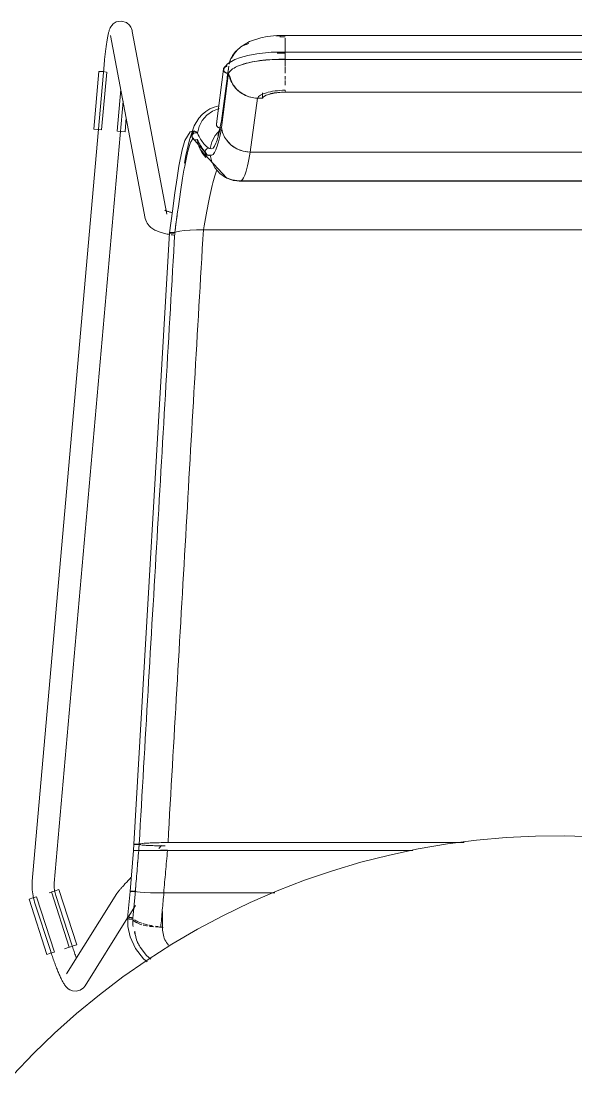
# Model space of a CAD drawing. Header units: millimetres. Extents: x 79795 to 317870, y -36033 to 97293.
# Drawn here: x 166746 to 167047, y 12576 to 13148 of the extents above; entities that cross this region are included whole.
import ezdxf

# ---------------------------------------------------------------- set-up
doc = ezdxf.new("R2010")
doc.units = ezdxf.units.MM
doc.header["$MEASUREMENT"] = 0
doc.layers.add('I-FURN', color=8, linetype='CONTINUOUS', lineweight=9)

msp = doc.modelspace()

# ---------------------------------------------------------------- linework, layer by layer
at = {"layer": 'I-FURN'}
for p, q in [((166798.11, 13147.37), (166796.46, 13146.33)), ((166800.87, 13147.86), (166798.11, 13147.37)), ((166803.62, 13147.02), (166800.87, 13147.86)), ((166803.62, 13147.02), (166805.2, 13145.7)), ((166793.84, 13141.25), (166793.74, 13140.82)), ((166793.95, 13141.66), (166793.84, 13141.25)), ((166794.06, 13142.06), (166793.95, 13141.66)), ((166794.17, 13142.46), (166794.06, 13142.06)), ((166794.3, 13142.85), (166794.17, 13142.46)), ((166794.44, 13143.26), (166794.3, 13142.85)), ((166794.61, 13143.69), (166794.44, 13143.26)), ((166794.82, 13144.16), (166794.61, 13143.69)), ((166795.13, 13144.72), (166794.82, 13144.16)), ((166795.6, 13145.42), (166795.13, 13144.72)), ((166796.46, 13146.33), (166795.6, 13145.42)), ((166805.2, 13145.7), (166805.95, 13144.62)), ((166805.95, 13144.62), (166806.32, 13143.82)), ((166806.32, 13143.82), (166806.54, 13143.2)), ((166806.54, 13143.2), (166806.67, 13142.68)), ((166806.67, 13142.68), (166806.76, 13142.27)), ((166825.58, 13042.97), (166806.76, 13142.27)), ((166792.8, 13135.59), (166792.71, 13134.97)), ((166792.89, 13136.19), (166792.8, 13135.59)), ((166792.98, 13136.78), (166792.89, 13136.19)), ((166793.08, 13137.35), (166792.98, 13136.78)), ((166793.17, 13137.9), (166793.08, 13137.35)), ((166793.26, 13138.43), (166793.17, 13137.9)), ((166793.36, 13138.94), (166793.26, 13138.43)), ((166793.45, 13139.44), (166793.36, 13138.94)), ((166793.55, 13139.92), (166793.45, 13139.44)), ((166793.65, 13140.38), (166793.55, 13139.92)), ((166793.74, 13140.82), (166793.65, 13140.38)), ((166794.97, 13140.03), (166813.79, 13040.74)), ((166865.58, 13133.94), (166870.29, 13136.81)), ((166870.29, 13136.81), (166876.44, 13138.83)), ((166876.44, 13138.83), (166879.94, 13139.48)), ((166879.94, 13139.48), (166885.15, 13140)), ((166885.15, 13140), (166889.67, 13140.08)), ((166889.67, 13140.08), (166889.67, 13139.91)), ((167184.52, 13140.08), (166889.67, 13140.08)), ((166889.67, 13139.78), (166889.67, 13140.06)), ((166889.67, 13136.84), (166889.67, 13138.59)), ((166889.67, 13133.98), (166889.67, 13136.56)), ((166792.11, 13130.25), (166792.02, 13129.53)), ((166792.19, 13130.96), (166792.11, 13130.25)), ((166792.27, 13131.66), (166792.19, 13130.96)), ((166792.36, 13132.35), (166792.27, 13131.66)), ((166792.44, 13133.02), (166792.36, 13132.35)), ((166792.53, 13133.69), (166792.44, 13133.02)), ((166792.62, 13134.33), (166792.53, 13133.69)), ((166792.71, 13134.97), (166792.62, 13134.33)), ((166860.6, 13127.76), (166861.93, 13130.03)), ((166861.93, 13130.03), (166863.6, 13132.1)), ((166863.6, 13132.1), (166865.58, 13133.94)), ((166869.5, 13129.23), (166874.22, 13130.1)), ((166874.22, 13130.1), (166882.11, 13130.89)), ((166882.11, 13130.89), (166889.67, 13131.04)), ((166889.67, 13133.82), (166889.67, 13130.8)), ((166889.67, 13130.8), (166889.67, 13133.81)), ((166889.67, 13131.04), (166889.67, 13130.97)), ((167184.52, 13131.04), (166889.67, 13131.04)), ((166889.67, 13127.09), (166889.67, 13131.04)), ((166889.67, 13130.97), (166889.67, 13130.78)), ((166889.67, 13130.78), (166889.67, 13130.47)), ((166889.67, 13130.47), (166889.67, 13130.08)), ((166889.67, 13130.08), (166889.67, 13129.63)), ((166791.49, 13124.18), (166752.54, 12680.86)), ((166791.51, 13124.34), (166791.49, 13124.18)), ((166791.57, 13125.09), (166791.51, 13124.34)), ((166791.64, 13125.84), (166791.57, 13125.09)), ((166791.72, 13126.59), (166791.64, 13125.84)), ((166791.79, 13127.33), (166791.72, 13126.59)), ((166791.87, 13128.07), (166791.79, 13127.33)), ((166791.94, 13128.81), (166791.87, 13128.07)), ((166792.02, 13129.53), (166791.94, 13128.81)), ((166856.57, 13122.27), (166858.46, 13124.65)), ((166858.46, 13124.65), (166862.29, 13126.96)), ((166862.29, 13126.96), (166865.46, 13128.15)), ((166865.51, 13124), (166865, 13123.81)), ((166865.46, 13128.15), (166869.5, 13129.23)), ((166868.33, 13124.88), (166865.51, 13124)), ((166871.83, 13125.68), (166868.33, 13124.88)), ((166877.27, 13126.51), (166871.83, 13125.68)), ((166883.26, 13126.99), (166877.27, 13126.51)), ((166889.67, 13127.08), (166883.26, 13126.99)), ((166889.67, 13129.63), (166889.67, 13129.14)), ((166889.67, 13129.14), (166889.67, 13128.64)), ((166889.67, 13128.64), (166889.67, 13128.16)), ((166889.67, 13128.16), (166889.67, 13127.74)), ((166889.67, 13127.74), (166889.67, 13127.41)), ((166889.67, 13127.41), (166889.67, 13127.19)), ((166889.67, 13127.19), (166889.67, 13127.09)), ((166889.67, 13127.11), (166889.67, 13123.3)), ((166889.67, 13123.3), (166889.67, 13127.11)), ((166889.67, 13127.08), (167184.52, 13127.08)), ((166785.92, 13089.16), (166788.68, 13120.57)), ((166788.68, 13120.57), (166790.72, 13120.4)), ((166790.15, 13088.79), (166792.91, 13120.2)), ((166790.72, 13120.4), (166792.78, 13120.21)), ((166852.36, 13091.99), (166856.21, 13121.77)), ((166855.19, 13090.09), (166859.03, 13119.79)), ((166855.21, 13093.64), (166859.06, 13123.33)), ((166858.28, 13117.36), (166858.9, 13122.14)), ((166889.67, 13119.54), (166889.67, 13123.1)), ((166889.67, 13116.07), (166889.67, 13117.92)), ((166889.67, 13113.09), (166889.67, 13115.55)), ((166800.58, 13110.65), (166798.6, 13088.05)), ((166877.31, 13108.93), (166877.31, 13105.92)), ((166877.31, 13105.92), (166877.95, 13106.78)), ((166877.95, 13106.78), (166879.3, 13107.57)), ((166879.3, 13107.57), (166881.29, 13108.24)), ((166881.29, 13108.24), (166883.78, 13108.75)), ((166883.78, 13108.75), (166886.63, 13109.07)), ((166886.63, 13109.07), (166889.67, 13109.18)), ((167184.52, 13109.24), (166889.67, 13109.24)), ((166889.67, 13109.18), (167184.52, 13109.18)), ((166764.5, 12679.81), (166801.79, 13104.31)), ((166851.17, 13101.19), (166848.8, 13100.16)), ((166853.67, 13101.84), (166851.17, 13101.19)), ((166870.74, 13076.71), (166874.6, 13105.99)), ((166874.6, 13105.99), (166877.31, 13105.92)), ((166802.83, 13087.68), (166803.52, 13095.57)), ((166844.62, 13097.1), (166842.89, 13095.13)), ((166846.6, 13098.78), (166844.62, 13097.1)), ((166847.22, 13096.76), (166844.73, 13093.93)), ((166848.8, 13100.16), (166846.6, 13098.78)), ((166846.65, 13096.22), (166847.22, 13096.76)), ((166850.3, 13098.93), (166847.22, 13096.76)), ((166853.81, 13100.33), (166850.3, 13098.93)), ((166840.38, 13091.02), (166837.71, 13083.39)), ((166842.89, 13095.13), (166840.38, 13091.02)), ((166842.99, 13090.61), (166842.09, 13086.98)), ((166844.73, 13093.93), (166842.99, 13090.61)), ((166852.41, 13092.23), (166852.35, 13091.76)), ((166852.35, 13091.76), (166852.41, 13091.29)), ((166852.6, 13092.67), (166852.41, 13092.23)), ((166852.41, 13091.29), (166852.6, 13090.85)), ((166852.6, 13090.85), (166852.9, 13090.47)), ((166852.9, 13090.47), (166853.28, 13090.17)), ((166853.28, 13090.17), (166853.73, 13089.97)), ((166853.73, 13089.97), (166854.22, 13089.9)), ((166853.96, 13088.12), (166855.33, 13094.42)), ((166854.22, 13089.9), (166854.72, 13089.93)), ((166855.19, 13090.09), (166855.37, 13088.94)), ((166787.96, 13088.98), (166785.92, 13089.16)), ((166790.03, 13088.8), (166787.96, 13088.98)), ((166800.78, 13087.86), (166798.72, 13088.04)), ((166802.83, 13087.68), (166800.78, 13087.86)), ((166835.31, 13083.03), (166838.08, 13087.67)), ((166838.08, 13087.67), (166840.27, 13088.2)), ((166839.29, 13085.76), (166839.21, 13085.28)), ((166839.21, 13085.28), (166839.27, 13084.79)), ((166839.22, 13085.28), (166839.29, 13085.76)), ((166839.28, 13084.79), (166839.22, 13085.28)), ((166839.27, 13084.79), (166839.46, 13084.33)), ((166839.46, 13084.33), (166839.28, 13084.79)), ((166839.48, 13086.22), (166839.29, 13085.76)), ((166839.29, 13085.76), (166839.49, 13086.21)), ((166839.41, 13084.42), (166847.54, 13075)), ((166839.57, 13084.15), (166839.44, 13084.36)), ((166839.75, 13083.93), (166839.46, 13084.33)), ((166839.46, 13084.33), (166839.74, 13083.93)), ((166839.78, 13086.61), (166839.48, 13086.22)), ((166839.49, 13086.21), (166839.79, 13086.61)), ((166839.74, 13083.93), (166840.12, 13083.61)), ((166840.13, 13083.61), (166839.75, 13083.93)), ((166840.17, 13086.92), (166839.78, 13086.61)), ((166839.79, 13086.61), (166840.17, 13086.92)), ((166840.17, 13086.92), (166840.63, 13087.11)), ((166840.63, 13087.11), (166840.17, 13086.92)), ((166840.27, 13088.2), (166841.18, 13087.9)), ((166840.63, 13087.11), (166841.12, 13087.19)), ((166841.12, 13087.19), (166840.63, 13087.11)), ((166841.12, 13087.19), (166841.62, 13087.14)), ((166841.62, 13087.15), (166841.12, 13087.19)), ((166842.09, 13086.98), (166841.62, 13087.15)), ((166841.62, 13087.14), (166842.09, 13086.98)), ((166851.7, 13085.72), (166849.94, 13082.32)), ((166854.2, 13088.59), (166851.7, 13085.72)), ((166853.2, 13085.69), (166853.96, 13088.12)), ((166854.7, 13089.02), (166854.2, 13088.59)), ((166833.91, 13078.03), (166835.31, 13083.03)), ((166837.71, 13083.39), (166835.82, 13074.87)), ((166840.12, 13083.61), (166840.57, 13083.4)), ((166840.58, 13083.4), (166840.13, 13083.61)), ((166840.57, 13083.4), (166841.07, 13083.31)), ((166841.07, 13083.31), (166840.58, 13083.4)), ((166841.57, 13083.34), (166841.07, 13083.31)), ((166841.07, 13083.31), (166841.57, 13083.34)), ((166842.04, 13083.49), (166841.57, 13083.34)), ((166841.57, 13083.34), (166842.04, 13083.49)), ((166842.83, 13079.88), (166842.04, 13083.49)), ((166842.04, 13083.49), (166842.82, 13079.88)), ((166842.82, 13079.88), (166844.46, 13076.56)), ((166844.47, 13076.56), (166842.83, 13079.88)), ((166843.52, 13078.23), (166858.13, 13062.53)), ((166846.76, 13078.21), (166846.46, 13077.81)), ((166846.47, 13077.81), (166846.76, 13078.21)), ((166847.14, 13078.53), (166846.76, 13078.21)), ((166846.76, 13078.21), (166847.14, 13078.52)), ((166847.14, 13078.52), (166847.59, 13078.73)), ((166847.59, 13078.73), (166847.14, 13078.53)), ((166847.59, 13078.73), (166848.08, 13078.81)), ((166848.08, 13078.81), (166847.59, 13078.73)), ((166848.08, 13078.81), (166848.58, 13078.77)), ((166848.58, 13078.77), (166848.08, 13078.81)), ((166848.37, 13078.89), (166848.8, 13078.71)), ((166848.58, 13078.77), (166849.05, 13078.61)), ((166849.05, 13078.61), (166848.58, 13078.77)), ((166849.94, 13082.32), (166849.05, 13078.61)), ((166857.82, 13083.32), (166860.31, 13080.58)), ((166860.31, 13080.58), (166863.42, 13078.5)), ((166863.42, 13078.5), (166866.97, 13077.19)), ((166832.1, 13069.01), (166833.91, 13078.03)), ((166835.82, 13074.87), (166835.08, 13070.81)), ((166844.46, 13076.56), (166846.69, 13073.88)), ((166846.68, 13073.89), (166844.47, 13076.56)), ((166846.21, 13076.86), (166846.28, 13077.35)), ((166846.27, 13077.35), (166846.21, 13076.86)), ((166846.28, 13076.37), (166846.21, 13076.86)), ((166846.21, 13076.86), (166846.27, 13076.37)), ((166846.46, 13077.81), (166846.27, 13077.35)), ((166846.27, 13076.37), (166846.46, 13075.91)), ((166846.28, 13077.35), (166846.47, 13077.81)), ((166846.47, 13075.91), (166846.28, 13076.37)), ((166846.46, 13075.91), (166846.76, 13075.5)), ((166846.76, 13075.5), (166846.47, 13075.91)), ((166847.14, 13075.19), (166846.76, 13075.5)), ((166846.76, 13075.5), (166847.14, 13075.19)), ((166847.59, 13074.99), (166847.14, 13075.19)), ((166847.14, 13075.19), (166847.59, 13074.99)), ((166847.24, 13075.14), (166850.12, 13075.09)), ((166848.08, 13074.91), (166847.59, 13074.99)), ((166847.59, 13074.99), (166848.08, 13074.9)), ((166848.58, 13074.94), (166848.08, 13074.91)), ((166848.08, 13074.9), (166848.58, 13074.94)), ((166849.05, 13075.11), (166848.58, 13074.94)), ((166848.58, 13074.94), (166849.05, 13075.1)), ((166849.05, 13075.1), (166849.94, 13071.39)), ((166866.97, 13077.19), (166870.74, 13076.71)), ((167203.45, 13076.71), (166870.74, 13076.71)), ((166870.74, 13076.71), (167203.45, 13076.71)), ((166831.07, 13062.7), (166832.1, 13069.01)), ((166849.94, 13071.39), (166851.7, 13067.99)), ((166851.7, 13068), (166849.95, 13071.39)), ((166854.21, 13065.13), (166851.7, 13068)), ((166851.7, 13067.99), (166854.2, 13065.12)), ((166829.89, 13054.68), (166831.07, 13062.7)), ((166854.2, 13065.12), (166857.34, 13062.95)), ((166857.34, 13062.96), (166854.21, 13065.13)), ((166857.03, 13063.13), (166861.49, 13061.4)), ((166860.91, 13061.59), (166857.34, 13062.96)), ((166857.34, 13062.95), (166860.91, 13061.59)), ((166858.13, 13062.53), (166860.05, 13061.83)), ((166864.7, 13061.11), (166860.91, 13061.59)), ((166860.91, 13061.59), (166864.7, 13061.11)), ((166861.49, 13061.4), (166865.24, 13060.96)), ((167209.49, 13061.11), (166864.7, 13061.11)), ((166864.7, 13061.11), (167209.49, 13061.11)), ((166865.24, 13060.96), (167170.04, 13060.96)), ((166828.53, 13044.75), (166829.89, 13054.68)), ((166824.36, 13045.2), (166824.38, 13045.19)), ((166824.38, 13045.19), (166824.45, 13045.15)), ((166824.45, 13045.15), (166824.54, 13045.1)), ((166824.54, 13045.1), (166824.69, 13045.02)), ((166824.69, 13045.02), (166824.89, 13044.94)), ((166824.89, 13044.94), (166825.12, 13044.84)), ((166825.12, 13044.84), (166825.39, 13044.74)), ((166825.39, 13044.74), (166825.69, 13044.63)), ((166825.69, 13044.63), (166826.03, 13044.53)), ((166826.03, 13044.53), (166826.39, 13044.42)), ((166826.39, 13044.42), (166826.79, 13044.31)), ((166826.79, 13044.31), (166827.21, 13044.2)), ((166826.98, 13032.89), (166828.53, 13044.75)), ((166827.21, 13044.2), (166827.65, 13044.1)), ((166827.65, 13044.1), (166828.12, 13044)), ((166828.12, 13044), (166828.62, 13043.9)), ((166813.79, 13040.74), (166814.04, 13039.75)), ((166814.04, 13039.75), (166814.41, 13038.86)), ((166814.41, 13038.86), (166814.84, 13038.07)), ((166826.98, 13032.89), (166807.69, 12700.98)), ((166814.84, 13038.07), (166815.33, 13037.38)), ((166815.33, 13037.38), (166815.84, 13036.78)), ((166815.84, 13036.78), (166816.36, 13036.26)), ((166816.36, 13036.26), (166816.89, 13035.81)), ((166816.89, 13035.81), (166817.42, 13035.41)), ((166817.42, 13035.41), (166817.96, 13035.05)), ((166817.96, 13035.05), (166818.5, 13034.73)), ((166818.5, 13034.73), (166819.03, 13034.44)), ((166819.03, 13034.44), (166819.58, 13034.17)), ((166819.58, 13034.17), (166820.15, 13033.91)), ((166820.15, 13033.91), (166820.72, 13033.68)), ((166820.72, 13033.68), (166821.3, 13033.46)), ((166821.3, 13033.46), (166821.89, 13033.25)), ((166821.89, 13033.25), (166822.49, 13033.06)), ((166822.49, 13033.06), (166823.11, 13032.88)), ((166823.11, 13032.88), (166823.74, 13032.7)), ((166823.74, 13032.7), (166824.38, 13032.54)), ((166824.38, 13032.54), (166825.04, 13032.39)), ((166827.05, 13032.95), (166826.98, 13032.89)), ((166826.98, 13032.89), (166827.05, 13032.95)), ((166826.98, 13032.89), (166827.04, 13032.84)), ((166827.04, 13032.84), (166826.98, 13032.89)), ((166827.04, 13032.84), (166827.23, 13032.79)), ((166827.22, 13032.79), (166827.04, 13032.84)), ((166827.24, 13033), (166827.05, 13032.95)), ((166827.05, 13032.95), (166827.24, 13033)), ((166827.51, 13032.75), (166827.22, 13032.79)), ((166827.23, 13032.79), (166827.52, 13032.75)), ((166827.54, 13033.04), (166827.24, 13033)), ((166827.24, 13033), (166827.54, 13033.04)), ((166827.89, 13032.71), (166827.51, 13032.75)), ((166827.52, 13032.75), (166827.9, 13032.71)), ((166827.93, 13033.07), (166827.54, 13033.04)), ((166827.54, 13033.04), (166827.92, 13033.07)), ((166828.34, 13032.69), (166827.89, 13032.71)), ((166827.9, 13032.71), (166828.35, 13032.69)), ((166827.92, 13033.07), (166828.38, 13033.1)), ((166828.38, 13033.1), (166827.93, 13033.07)), ((166828.83, 13032.68), (166828.34, 13032.69)), ((166828.35, 13032.69), (166828.84, 13032.68)), ((166828.88, 13033.1), (166828.38, 13033.1)), ((166828.38, 13033.1), (166828.87, 13033.1)), ((166829.33, 13032.68), (166828.83, 13032.68)), ((166828.84, 13032.68), (166829.34, 13032.68)), ((166828.87, 13033.1), (166829.37, 13033.1)), ((166829.37, 13033.1), (166828.88, 13033.1)), ((166829.84, 13033.08), (166829.37, 13033.1)), ((166829.37, 13033.1), (166829.84, 13033.08)), ((166830.75, 13033.48), (166829.84, 13033.08)), ((166829.84, 13033.08), (166830.75, 13033.48)), ((166832.49, 13033.85), (166830.75, 13033.48)), ((166830.75, 13033.48), (166832.48, 13033.85)), ((166834.99, 13034.16), (166832.49, 13033.85)), ((166832.49, 13033.85), (166834.95, 13034.16)), ((166834.98, 13034.16), (166838.04, 13034.4)), ((166838.09, 13034.4), (166834.99, 13034.16)), ((166841.62, 13034.55), (166838.09, 13034.4)), ((166838.09, 13034.4), (166841.56, 13034.55)), ((166845.39, 13034.61), (166841.62, 13034.55)), ((166841.62, 13034.55), (166845.31, 13034.61)), ((167228.79, 13034.61), (166845.39, 13034.61)), ((166845.39, 13034.61), (167228.79, 13034.61)), ((166825.04, 13032.39), (166825.71, 13032.25)), ((166825.71, 13032.25), (166826.39, 13032.11)), ((166826.39, 13032.11), (166827.08, 13031.99)), ((166827.79, 13031.87), (166828.5, 13031.76)), ((166828.5, 13031.76), (166829.23, 13031.66)), ((166807.42, 12697.63), (166807.68, 12700.98)), ((166807.75, 12701.01), (166807.69, 12700.98)), ((166807.69, 12700.98), (166807.76, 12700.96)), ((166807.94, 12701.04), (166807.75, 12701.01)), ((166807.76, 12700.96), (166807.95, 12700.93)), ((166808.23, 12701.06), (166807.94, 12701.04)), ((166807.95, 12700.93), (166808.24, 12700.91)), ((166808.62, 12701.08), (166808.23, 12701.06)), ((166808.24, 12700.91), (166808.62, 12700.89)), ((166809.07, 12701.09), (166808.62, 12701.08)), ((166808.62, 12700.89), (166809.07, 12700.88)), ((166809.56, 12701.09), (166809.07, 12701.09)), ((166809.07, 12700.88), (166809.57, 12700.87)), ((166810.05, 12701.09), (166809.56, 12701.09)), ((166809.57, 12700.87), (166810.06, 12700.88)), ((166810.52, 12701.08), (166810.05, 12701.09)), ((166810.06, 12700.88), (166810.53, 12700.88)), ((166811.41, 12701.29), (166810.52, 12701.08)), ((166810.53, 12700.88), (166811.43, 12700.67)), ((166813.16, 12701.49), (166811.41, 12701.29)), ((166811.43, 12700.67), (166813.18, 12700.48)), ((166815.66, 12701.65), (166813.16, 12701.49)), ((166818.79, 12701.77), (166815.66, 12701.65)), ((166822.36, 12701.85), (166818.79, 12701.77)), ((166826.14, 12701.88), (166822.36, 12701.85)), ((166986.72, 12701.88), (166826.14, 12701.88)), ((166826.14, 12701.88), (166986.72, 12701.88)), ((166977.63, 12701.13), (166961.86, 12698.44)), ((166993.5, 12703.19), (166977.63, 12701.13)), ((167009.43, 12704.62), (166993.5, 12703.19)), ((167025.41, 12705.4), (167009.43, 12704.62)), ((167041.41, 12705.55), (167025.41, 12705.4)), ((167057.4, 12705.06), (167041.41, 12705.55)), ((166807.41, 12697.63), (166805.59, 12675.42)), ((166807.48, 12697.63), (166807.41, 12697.63)), ((166807.41, 12697.63), (166807.48, 12697.62)), ((166807.48, 12697.62), (166807.42, 12697.63)), ((166807.42, 12697.63), (166807.48, 12697.63)), ((166807.96, 12697.62), (166807.67, 12697.62)), ((166807.67, 12697.62), (166807.96, 12697.62)), ((166808.35, 12697.63), (166807.96, 12697.63)), ((166808.35, 12697.62), (166807.96, 12697.62)), ((166807.96, 12697.62), (166808.34, 12697.62)), ((166807.97, 12697.63), (166808.35, 12697.63)), ((166808.34, 12697.62), (166808.79, 12697.62)), ((166808.35, 12697.63), (166808.8, 12697.63)), ((166808.8, 12697.63), (166808.35, 12697.63)), ((166808.8, 12697.62), (166808.35, 12697.62)), ((166808.79, 12697.62), (166809.28, 12697.62)), ((166808.8, 12697.63), (166809.29, 12697.63)), ((166809.29, 12697.63), (166808.8, 12697.63)), ((166809.29, 12697.62), (166808.8, 12697.62)), ((166809.28, 12697.62), (166809.78, 12697.62)), ((166809.78, 12697.62), (166809.29, 12697.62)), ((166809.33, 12697.63), (166809.79, 12697.63)), ((166809.79, 12697.63), (166809.33, 12697.63)), ((166810.25, 12697.62), (166809.78, 12697.62)), ((166809.78, 12697.62), (166810.25, 12697.62)), ((166809.79, 12697.63), (166810.26, 12697.63)), ((166810.26, 12697.63), (166809.79, 12697.63)), ((166811.14, 12697.6), (166810.25, 12697.62)), ((166810.25, 12697.62), (166811.14, 12697.6)), ((166812.88, 12697.59), (166811.14, 12697.6)), ((166811.14, 12697.6), (166812.89, 12697.59)), ((166812.9, 12697.66), (166811.15, 12697.65)), ((166811.16, 12697.65), (166812.91, 12697.66)), ((166815.39, 12697.58), (166812.89, 12697.59)), ((166812.89, 12697.59), (166815.39, 12697.58)), ((166815.4, 12697.67), (166812.9, 12697.66)), ((166812.91, 12697.66), (166815.41, 12697.67)), ((166813.18, 12700.48), (166815.68, 12700.32)), ((166818.52, 12697.57), (166815.39, 12697.58)), ((166815.39, 12697.58), (166818.52, 12697.57)), ((166818.53, 12697.68), (166815.4, 12697.67)), ((166815.41, 12697.67), (166818.53, 12697.68)), ((166815.68, 12700.32), (166818.8, 12700.2)), ((166822.09, 12697.56), (166818.52, 12697.57)), ((166818.52, 12697.57), (166822.09, 12697.56)), ((166818.8, 12700.2), (166822.35, 12700.12)), ((166822.65, 12700.24), (166821.18, 12698.71)), ((166822.09, 12697.69), (166825.87, 12697.69)), ((166825.87, 12697.69), (166822.09, 12697.69)), ((166825.88, 12697.56), (166822.09, 12697.56)), ((166822.09, 12697.56), (166825.88, 12697.56)), ((166822.35, 12700.12), (166824.6, 12700.09)), ((166958.82, 12697.56), (166825.88, 12697.56)), ((166825.88, 12697.56), (166958.82, 12697.56)), ((166946.21, 12695.11), (166930.71, 12691.17)), ((166961.86, 12698.44), (166946.21, 12695.11)), ((166930.71, 12691.17), (166915.37, 12686.6)), ((166915.37, 12686.6), (166900.23, 12681.43)), ((166752.46, 12679.72), (166752.43, 12678.58)), ((166752.43, 12678.58), (166752.45, 12677.44)), ((166752.54, 12680.86), (166752.46, 12679.72)), ((166764.43, 12678.46), (166764.45, 12679.12)), ((166764.44, 12677.8), (166764.43, 12678.46)), ((166764.48, 12677.13), (166764.44, 12677.8)), ((166764.45, 12679.12), (166764.49, 12679.78)), ((166764.49, 12679.78), (166764.5, 12679.81)), ((166801.16, 12677.61), (166801.46, 12677.94)), ((166801.46, 12677.94), (166801.77, 12678.3)), ((166801.77, 12678.3), (166802.1, 12678.66)), ((166802.1, 12678.66), (166802.45, 12679.04)), ((166802.45, 12679.04), (166802.8, 12679.43)), ((166802.8, 12679.43), (166803.17, 12679.83)), ((166803.17, 12679.83), (166803.55, 12680.24)), ((166803.55, 12680.24), (166803.94, 12680.67)), ((166803.94, 12680.67), (166804.35, 12681.1)), ((166804.35, 12681.1), (166804.76, 12681.55)), ((166804.76, 12681.55), (166805.18, 12682)), ((166805.18, 12682), (166805.61, 12682.46)), ((166805.61, 12682.46), (166806.06, 12682.93)), ((166900.23, 12681.43), (166885.31, 12675.66)), ((166752.45, 12677.44), (166752.51, 12676.3)), ((166752.51, 12676.3), (166752.61, 12675.16)), ((166752.61, 12675.16), (166752.76, 12674.03)), ((166752.76, 12674.03), (166752.96, 12672.9)), ((166752.78, 12671.81), (166754.75, 12672.44)), ((166752.96, 12672.9), (166753.2, 12671.79)), ((166764.56, 12642.48), (166754.87, 12672.48)), ((166761.68, 12674.68), (166762.84, 12675.06)), ((166762.94, 12675.09), (166772.63, 12645.08)), ((166763.06, 12675.13), (166765.03, 12675.76)), ((166764.54, 12676.48), (166764.48, 12677.13)), ((166764.63, 12675.82), (166764.54, 12676.48)), ((166764.74, 12675.17), (166764.63, 12675.82)), ((166764.88, 12674.52), (166764.74, 12675.17)), ((166765.05, 12673.88), (166764.88, 12674.52)), ((166765.03, 12675.76), (166766.98, 12676.39)), ((166765.24, 12673.25), (166765.05, 12673.88)), ((166773.95, 12646.43), (166765.24, 12673.25)), ((166776.67, 12646.39), (166766.98, 12676.39)), ((166798.34, 12674.16), (166771.03, 12630.57)), ((166798.34, 12674.16), (166798.55, 12674.48)), ((166798.55, 12674.48), (166798.73, 12674.74)), ((166798.73, 12674.74), (166798.91, 12674.97)), ((166798.91, 12674.97), (166799.08, 12675.19)), ((166799.08, 12675.19), (166799.26, 12675.41)), ((166799.26, 12675.41), (166799.45, 12675.64)), ((166799.45, 12675.64), (166799.65, 12675.88)), ((166799.65, 12675.88), (166799.87, 12676.14)), ((166799.87, 12676.14), (166800.1, 12676.4)), ((166800.1, 12676.4), (166800.34, 12676.68)), ((166800.34, 12676.68), (166800.6, 12676.98)), ((166800.6, 12676.98), (166800.87, 12677.29)), ((166800.87, 12677.29), (166801.16, 12677.61)), ((166805.58, 12675.42), (166804.16, 12660.93)), ((166805.65, 12675.45), (166805.58, 12675.42)), ((166805.58, 12675.42), (166805.65, 12675.4)), ((166805.59, 12675.42), (166805.65, 12675.45)), ((166805.66, 12675.4), (166805.59, 12675.42)), ((166805.84, 12675.47), (166805.65, 12675.45)), ((166805.65, 12675.45), (166805.84, 12675.47)), ((166805.65, 12675.4), (166805.84, 12675.37)), ((166806.13, 12675.5), (166805.84, 12675.47)), ((166805.84, 12675.47), (166806.13, 12675.5)), ((166805.84, 12675.37), (166806.14, 12675.35)), ((166806.14, 12675.35), (166805.85, 12675.37)), ((166806.51, 12675.51), (166806.13, 12675.5)), ((166806.13, 12675.5), (166806.51, 12675.51)), ((166806.14, 12675.35), (166806.52, 12675.34)), ((166806.53, 12675.34), (166806.14, 12675.35)), ((166806.96, 12675.52), (166806.51, 12675.51)), ((166806.51, 12675.51), (166806.97, 12675.52)), ((166806.52, 12675.34), (166806.98, 12675.33)), ((166806.98, 12675.33), (166806.53, 12675.34)), ((166807.45, 12675.53), (166806.96, 12675.52)), ((166806.97, 12675.52), (166807.46, 12675.53)), ((166806.98, 12675.33), (166807.47, 12675.32)), ((166807.47, 12675.32), (166806.98, 12675.33)), ((166807.47, 12675.32), (166807.96, 12675.32)), ((166807.97, 12675.32), (166807.47, 12675.32)), ((166808.42, 12675.52), (166807.95, 12675.53)), ((166807.95, 12675.53), (166808.42, 12675.52)), ((166807.96, 12675.32), (166808.44, 12675.33)), ((166808.44, 12675.33), (166807.97, 12675.32)), ((166808.44, 12675.33), (166809.33, 12675.14)), ((166809.32, 12675.14), (166808.44, 12675.33)), ((166811.04, 12674.96), (166809.32, 12675.14)), ((166809.33, 12675.14), (166811.06, 12674.96)), ((166811.06, 12674.96), (166813.54, 12674.81)), ((166813.5, 12674.81), (166811.06, 12674.96)), ((166813.54, 12674.81), (166816.64, 12674.69)), ((166816.57, 12674.7), (166813.54, 12674.81)), ((166816.64, 12674.69), (166820.07, 12674.62)), ((166820.08, 12674.62), (166816.64, 12674.69)), ((166820.17, 12674.62), (166823.93, 12674.59)), ((166823.81, 12674.59), (166820.17, 12674.62)), ((166823.93, 12674.59), (166884.05, 12674.59)), ((166884.05, 12674.59), (166823.93, 12674.59)), ((166885.31, 12675.66), (166870.63, 12669.29)), ((166750.83, 12671.18), (166752.78, 12671.81)), ((166760.52, 12641.17), (166750.83, 12671.18)), ((166753.2, 12671.79), (166753.48, 12670.68)), ((166753.48, 12670.68), (166753.81, 12669.59)), ((166753.81, 12669.59), (166753.83, 12669.54)), ((166753.83, 12669.54), (166762.54, 12642.73)), ((166804.47, 12661.34), (166808.51, 12667.79)), ((166870.63, 12669.29), (166856.22, 12662.35)), ((166781.2, 12624.2), (166804.23, 12660.97)), ((166804.37, 12656.37), (166804.29, 12661.83)), ((166823.23, 12664.55), (166823.23, 12654.8)), ((166856.22, 12662.35), (166842.1, 12654.83)), ((166805.59, 12650.72), (166804.37, 12656.37)), ((166823.28, 12656.04), (166822.24, 12656.04)), ((166842.1, 12654.83), (166828.29, 12646.75)), ((166808.49, 12644.4), (166805.59, 12650.72)), ((166770.05, 12644.25), (166772.53, 12645.05)), ((166774.72, 12645.76), (166772.75, 12645.12)), ((166774.06, 12646.11), (166773.95, 12646.43)), ((166774.29, 12645.41), (166774.06, 12646.11)), ((166774.52, 12644.72), (166774.29, 12645.41)), ((166774.75, 12644.04), (166774.52, 12644.72)), ((166776.67, 12646.39), (166774.72, 12645.76)), ((166774.99, 12643.36), (166774.75, 12644.04)), ((166812.83, 12638.87), (166808.49, 12644.4)), ((166811.06, 12645.11), (166809.15, 12648.8)), ((166814.56, 12640.54), (166811.06, 12645.11)), ((166828.29, 12646.75), (166814.81, 12638.13)), ((166762.47, 12641.8), (166760.52, 12641.17)), ((166764.44, 12642.44), (166762.47, 12641.8)), ((166762.69, 12642.27), (166762.54, 12642.73)), ((166762.93, 12641.53), (166762.69, 12642.27)), ((166763.18, 12640.79), (166762.93, 12641.53)), ((166763.43, 12640.06), (166763.18, 12640.79)), ((166763.68, 12639.33), (166763.43, 12640.06)), ((166763.93, 12638.61), (166763.68, 12639.33)), ((166764.19, 12637.89), (166763.93, 12638.61)), ((166764.44, 12637.19), (166764.19, 12637.89)), ((166775.22, 12642.69), (166774.99, 12643.36)), ((166775.46, 12642.02), (166775.22, 12642.69)), ((166775.69, 12641.36), (166775.46, 12642.02)), ((166775.93, 12640.72), (166775.69, 12641.36)), ((166776.16, 12640.08), (166775.93, 12640.72)), ((166776.4, 12639.46), (166776.16, 12640.08)), ((166814.81, 12638.13), (166801.69, 12628.97)), ((166814.88, 12637.23), (166812.83, 12638.87)), ((166816.91, 12638.58), (166814.56, 12640.54)), ((166764.7, 12636.49), (166764.44, 12637.19)), ((166764.95, 12635.8), (166764.7, 12636.49)), ((166765.21, 12635.12), (166764.95, 12635.8)), ((166765.46, 12634.46), (166765.21, 12635.12)), ((166765.71, 12633.8), (166765.46, 12634.46)), ((166765.96, 12633.16), (166765.71, 12633.8)), ((166766.22, 12632.54), (166765.96, 12633.16)), ((166766.46, 12631.93), (166766.22, 12632.54)), ((166766.71, 12631.33), (166766.46, 12631.93)), ((166766.96, 12630.75), (166766.71, 12631.33)), ((166767.2, 12630.19), (166766.96, 12630.75)), ((166767.44, 12629.65), (166767.2, 12630.19)), ((166767.68, 12629.12), (166767.44, 12629.65)), ((166767.91, 12628.61), (166767.68, 12629.12)), ((166768.14, 12628.12), (166767.91, 12628.61)), ((166768.38, 12627.64), (166768.14, 12628.12)), ((166768.61, 12627.19), (166768.38, 12627.64)), ((166768.83, 12626.75), (166768.61, 12627.19)), ((166769.06, 12626.32), (166768.83, 12626.75)), ((166769.29, 12625.91), (166769.06, 12626.32)), ((166801.69, 12628.97), (166788.95, 12619.3)), ((166769.53, 12625.51), (166769.29, 12625.91)), ((166769.77, 12625.12), (166769.53, 12625.51)), ((166770.03, 12624.73), (166769.77, 12625.12)), ((166770.3, 12624.34), (166770.03, 12624.73)), ((166770.62, 12623.94), (166770.3, 12624.34)), ((166770.99, 12623.51), (166770.62, 12623.94)), ((166771.45, 12623.05), (166770.99, 12623.51)), ((166772.08, 12622.53), (166771.45, 12623.05)), ((166772.99, 12621.96), (166772.08, 12622.53)), ((166774.37, 12621.44), (166772.99, 12621.96)), ((166776.35, 12621.27), (166774.37, 12621.44)), ((166778.57, 12621.86), (166776.35, 12621.27)), ((166780.31, 12623.08), (166778.57, 12621.86)), ((166780.31, 12623.08), (166781.2, 12624.2)), ((166788.95, 12619.3), (166776.6, 12609.13)), ((166776.6, 12609.13), (166764.67, 12598.47)), ((166764.67, 12598.47), (166753.18, 12587.34)), ((166753.18, 12587.34), (166742.14, 12575.76))]:
    msp.add_line(p, q, dxfattribs=at)
for centre, major_axis, ratio, start_param, end_param in [((166889.67, 13135.8), (-12.4, 0), 0.287441, 4.712389, 4.950404), ((166889.67, 13124.33), (0, -15.75), 0.000004, 5.8107, 5.99294), ((166854.31, 13091.76), (-1.96, 0), 0.955139, 5.775592, 8.064923), ((166870.87, 13091.78), (-15.78, 0), 0.955139, 0.112537, 0.354036), ((166870.87, 13091.78), (-15.78, 0), 0.955139, 0.354206, 0.595753), ((166870.87, 13091.78), (-15.78, 0), 0.955139, 0.595876, 1.562553)]:
    msp.add_ellipse(centre, major_axis=major_axis, ratio=ratio, start_param=start_param, end_param=end_param, dxfattribs=at)
for points in [[(166870.06, 13135.63), (166869.11, 13135.38), (166868.17, 13135.03), (166867.28, 13134.6)], [(166884.7, 13139.77), (166886.28, 13139.92), (166887.95, 13139.99), (166889.67, 13139.99)], [(166885.4, 13130.49), (166886.82, 13130.53), (166888.24, 13130.53), (166889.67, 13130.51)], [(166859.24, 13119.78), (166859.59, 13120.51), (166860.9, 13121.91), (166864.6, 13123.81), (166869.67, 13125.34), (166875.81, 13126.45), (166882.67, 13127.08), (166887.32, 13127.15), (166889.67, 13127.11)], [(166859.52, 13124.74), (166859.67, 13125.4), (166859.87, 13126.05), (166860.11, 13126.68)], [(166858.77, 13119.63), (166858.69, 13119.62), (166858.52, 13119.6), (166858.36, 13119.6), (166858.27, 13119.61)], [(166859.03, 13119.79), (166859.18, 13118.55), (166859.76, 13116.17), (166861.53, 13112.83), (166864.06, 13109.99), (166867.2, 13107.8), (166870.8, 13106.39), (166873.3, 13106.03), (166874.6, 13105.99)], [(166860.12, 13116.2), (166859.86, 13116.88), (166859.7, 13117.58), (166859.55, 13118.28)], [(166861.02, 13114.28), (166860.69, 13114.86), (166860.47, 13115.48), (166860.28, 13116.11)], [(166874.84, 13106), (166875.1, 13107.11), (166878.48, 13109.28), (166885.88, 13110.25), (166889.67, 13110.3)], [(166888.83, 13109.23), (166886.05, 13109.17), (166882.91, 13108.9), (166881.29, 13108.29)], [(166864.7, 13061.11), (166864.88, 13061.01), (166865.06, 13060.96), (166865.24, 13060.96)], [(166831.02, 13042.25), (166830.63, 13039.22), (166830.25, 13036.15), (166829.86, 13033.09)], [(166810.52, 12701.08), (166813.74, 12756.49), (166820.18, 12867.25), (166826.62, 12977.85), (166829.84, 13033.08)], [(166835.73, 12868.37), (166838.92, 12923.83), (166842.12, 12979.25), (166845.31, 13034.61)], [(166826.14, 12701.88), (166829.34, 12757.4), (166832.53, 12812.93), (166835.73, 12868.37)], [(166810.53, 12700.88), (166809.94, 12700.87), (166808.43, 12700.87), (166807.69, 12700.95), (166807.68, 12700.98)], [(166810.52, 12701.08), (166810.48, 12700.51), (166810.39, 12699.35), (166810.3, 12698.2), (166810.25, 12697.62)], [(166810.53, 12700.88), (166810.48, 12700.34), (166810.39, 12699.26), (166810.3, 12698.17), (166810.26, 12697.63)], [(166808.44, 12675.33), (166808.74, 12679.04), (166809.35, 12686.46), (166809.95, 12693.9), (166810.25, 12697.62)], [(166824.85, 12686.07), (166825.19, 12689.9), (166825.53, 12693.73), (166825.88, 12697.56)], [(166809.63, 12690.08), (166809.67, 12690.49), (166809.7, 12690.9), (166809.73, 12691.31)], [(166808.42, 12675.52), (166808.73, 12679.15), (166809.03, 12682.78), (166809.33, 12686.42)], [(166823.81, 12674.59), (166824.16, 12678.42), (166824.5, 12682.24), (166824.85, 12686.07)], [(166808.44, 12675.33), (166808.2, 12672.81), (166807.72, 12667.77), (166807.24, 12662.82), (166807, 12660.38)], [(166808.42, 12675.52), (166808.19, 12673.14), (166807.95, 12670.78), (166807.72, 12668.43)], [(166823.93, 12674.59), (166823.63, 12671.46), (166823.04, 12665.21), (166822.5, 12659.07), (166822.24, 12656.04)], [(166804.35, 12661.68), (166804.39, 12661.64), (166804.51, 12661.54), (166804.81, 12661.41), (166805.19, 12661.29), (166805.65, 12661.2), (166806.14, 12661.13), (166806.64, 12661.1), (166806.95, 12661.1), (166807.1, 12661.11)], [(166809.55, 12658.21), (166808.85, 12658.53), (166807.71, 12659.23), (166807.15, 12659.98), (166807, 12660.38)], [(166807.04, 12659.55), (166807.05, 12658.89), (166807.09, 12658.25), (166807.15, 12657.6)], [(166807.18, 12656.38), (166807.09, 12657.2), (166807.08, 12658.02), (166807.09, 12658.85)], [(166811.98, 12657.32), (166811.25, 12657.53), (166810.61, 12657.76), (166810.01, 12658.01)], [(166812.45, 12657.96), (166813.26, 12657.71), (166814.13, 12657.48), (166815.05, 12657.26)], [(166815.03, 12656.64), (166814.19, 12656.79), (166813.38, 12656.95), (166812.65, 12657.14)], [(166815.71, 12657.11), (166816.35, 12656.97), (166817.02, 12656.83), (166817.7, 12656.71)], [(166818.52, 12656.21), (166817.62, 12656.28), (166816.73, 12656.39), (166815.88, 12656.51)], [(166819.4, 12656.46), (166819.87, 12656.39), (166820.35, 12656.34), (166820.83, 12656.29)], [(166822.24, 12656.04), (166821.28, 12656.05), (166820.35, 12656.08), (166819.44, 12656.14)], [(166823.23, 12654.52), (166823.22, 12655.03), (166823.24, 12655.54), (166823.28, 12656.05)], [(166807.97, 12653.13), (166808.17, 12652.4), (166808.4, 12651.69), (166808.67, 12650.98)]]:
    msp.add_open_spline(points, degree=3, dxfattribs=at)
for points, knots in [([(166865.31, 13133.46), (166864.92, 13133.18), (166863.54, 13132.15), (166861.54, 13129.98), (166859.93, 13127.13), (166859.46, 13125.19), (166859.3, 13124.42)], [0.434972, 0.434972, 0.434972, 0.434972, 0.5, 0.6666667, 0.8333333, 0.9407177, 0.9407177, 0.9407177, 0.9407177]), ([(166858.18, 13123.37), (166858.04, 13123.38), (166857.81, 13123.36), (166857.52, 13123.29), (166857.25, 13123.19), (166856.94, 13123.01), (166856.62, 13122.72), (166856.39, 13122.36), (166856.25, 13122.01), (166856.2, 13121.7), (166856.2, 13121.43), (166856.23, 13121.17), (166856.3, 13120.91), (166856.42, 13120.66), (166856.61, 13120.35), (166856.93, 13120.03), (166857.33, 13119.79), (166857.69, 13119.67), (166858.06, 13119.6), (166858.5, 13119.61), (166858.86, 13119.71), (166859.03, 13119.79)], [0.1111111, 0.1111111, 0.1111111, 0.1111111, 0.1666667, 0.1944444, 0.2222222, 0.2777778, 0.3333333, 0.3888889, 0.4444444, 0.4791667, 0.5138889, 0.5486111, 0.5833333, 0.6180556, 0.6527778, 0.7222222, 0.7916667, 0.8263889, 0.8611111, 0.9305556, 1, 1, 1, 1]), ([(166857.78, 13119.7), (166857.66, 13119.74), (166857.43, 13119.83), (166857.02, 13120.11), (166856.56, 13120.66), (166856.31, 13121.53), (166856.54, 13122.31), (166856.94, 13122.82), (166857.32, 13123.12), (166857.78, 13123.31), (166858.11, 13123.35), (166858.27, 13123.36)], [-0.8125, -0.8125, -0.8125, -0.8125, -0.765625, -0.71875, -0.625, -0.5, -0.375, -0.3125, -0.25, -0.1875, -0.125, -0.125, -0.125, -0.125]), ([(166871.06, 13106.54), (166869.83, 13106.87), (166866.31, 13108.29), (166863, 13110.76), (166861.87, 13112.91)], [-0.8333333, -0.8333333, -0.8333333, -0.8333333, -0.6666667, -0.3333333, -0.3333333, -0.3333333, -0.3333333]), ([(166854.5, 13089.99), (166853.7, 13086.28), (166851.89, 13079.8), (166850.07, 13078.06), (166849.05, 13078.61)], [0.1122148, 0.1122148, 0.1122148, 0.1122148, 0.5, 1, 1, 1, 1]), ([(166840.21, 13084.38), (166839.8, 13084.18), (166838.38, 13082.58), (166835.94, 13074.28), (166832.89, 13055.84), (166830.86, 13040.63), (166829.84, 13033.08)], [0.1500588, 0.1500588, 0.1500588, 0.1500588, 0.25, 0.5, 0.75, 1, 1, 1, 1]), ([(166842.09, 13086.98), (166841.07, 13088.54), (166839.78, 13088.3), (166838.5, 13085.28), (166838.24, 13084.56)], [0, 0, 0, 0, 0.25, 0.3133981, 0.3133981, 0.3133981, 0.3133981]), ([(166848.37, 13078.89), (166847.44, 13079.36), (166845.34, 13081.15), (166843.25, 13084.58), (166842.09, 13086.98)], [0.0974621, 0.0974621, 0.0974621, 0.0974621, 0.5, 1, 1, 1, 1]), ([(166854.9, 13088.58), (166853.98, 13083.85), (166852.03, 13076.43), (166850.07, 13074.56), (166849.05, 13075.11)], [0.0467105, 0.0467105, 0.0467105, 0.0467105, 0.5, 1, 1, 1, 1]), ([(166846.7, 13076.56), (166846.32, 13076.91), (166844.76, 13078.55), (166843.21, 13081.09), (166842.04, 13083.49)], [0.3348274, 0.3348274, 0.3348274, 0.3348274, 0.5, 1, 1, 1, 1]), ([(166865.24, 13060.96), (166866.07, 13060.96), (166867.9, 13063.34), (166869.73, 13070.98), (166870.74, 13076.71)], [0.0892846, 0.0892846, 0.0892846, 0.0892846, 0.5, 1, 1, 1, 1]), ([(166845.39, 13034.61), (166846.37, 13040), (166848.31, 13050.78), (166850.75, 13061.49), (166852.21, 13065.74), (166852.69, 13066.88)], [0, 0, 0, 0, 0.25, 0.5, 0.625, 0.625, 0.625, 0.625]), ([(166807.68, 12700.98), (166807.69, 12701), (166807.82, 12701.03), (166808.22, 12701.06), (166808.6, 12701.08), (166809.06, 12701.09), (166809.55, 12701.1), (166810.06, 12701.09), (166810.37, 12701.09), (166810.52, 12701.08)], [-0.498493, -0.498493, -0.498493, -0.498493, -0.375, -0.3125, -0.25, -0.1875, -0.125, -0.0625, 0, 0, 0, 0]), ([(166810.52, 12701.08), (166810.8, 12701.23), (166812.19, 12701.44), (166815.55, 12701.66), (166818.71, 12701.78), (166822.32, 12701.86), (166824.87, 12701.88), (166826.14, 12701.88)], [-1, -1, -1, -1, -0.666667, -0.5, -0.333333, -0.166667, 0, 0, 0, 0]), ([(166824.6, 12700.09), (166822.58, 12700.11), (166819.35, 12700.16), (166815.56, 12700.31), (166812.21, 12700.53), (166810.82, 12700.74), (166810.53, 12700.88)], [-0.9335619, -0.9335619, -0.9335619, -0.9335619, -0.6666667, -0.5, -0.3333333, 0, 0, 0, 0]), ([(166807, 12660.38), (166806.86, 12660.36), (166806.57, 12660.33), (166806.15, 12660.31), (166805.78, 12660.32), (166805.48, 12660.34), (166805.21, 12660.38), (166804.96, 12660.43), (166804.74, 12660.49), (166804.54, 12660.55), (166804.35, 12660.65), (166804.25, 12660.74), (166804.21, 12660.78)], [0, 0, 0, 0, 0.0555556, 0.1111111, 0.1666667, 0.1944444, 0.2222222, 0.2777778, 0.3055556, 0.3333333, 0.3888889, 0.4444444, 0.4444444, 0.4444444, 0.4444444]), ([(166808.01, 12660.02), (166808.47, 12659.66), (166809.59, 12658.98), (166811.21, 12658.38), (166812.03, 12658.12)], [-0.8333333, -0.8333333, -0.8333333, -0.8333333, -0.6666667, -0.5255973, -0.5255973, -0.5255973, -0.5255973]), ([(166826.39, 12646.15), (166825.63, 12647.06), (166823.7, 12650.05), (166823.07, 12653.66), (166823.28, 12656.04)], [0.5, 0.5, 0.5, 0.5, 0.6666667, 1, 1, 1, 1]), ([(166811.07, 12645.13), (166810.55, 12645.96), (166808.97, 12648.68), (166808.38, 12651.66), (166808.09, 12653.77)], [-0.4024189, -0.4024189, -0.4024189, -0.4024189, -0.3333333, -0.1789981, -0.1789981, -0.1789981, -0.1789981])]:
    msp.add_open_spline(points, degree=3, knots=knots, dxfattribs=at)

doc.saveas('drawing.dxf')
